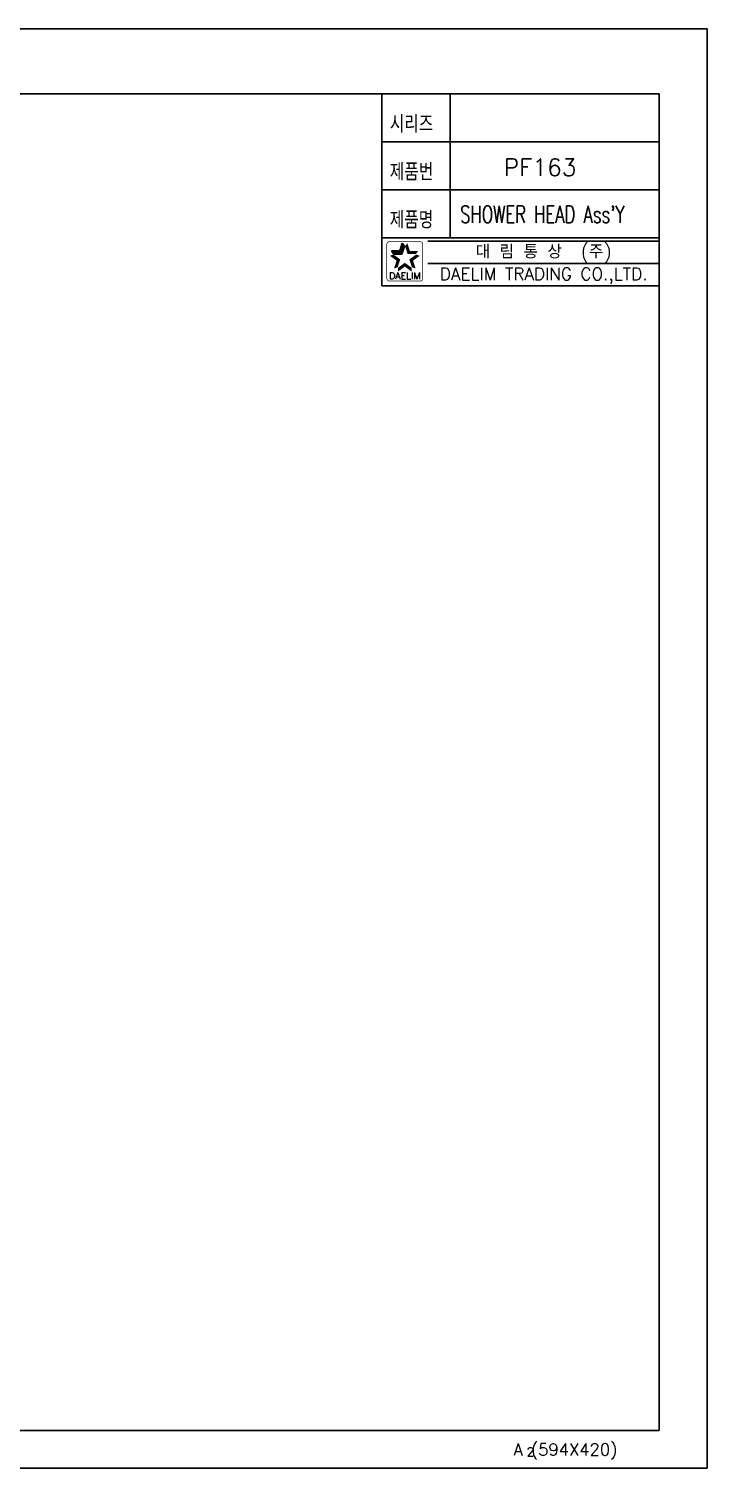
# Model space of a CAD drawing. Extents: x 60870 to 61464, y -29263 to -28843.
# Drawn here: x 61266 to 61464, y -29263.5 to -28843.5 of the extents above; entities that cross this region are included whole.
import ezdxf
from ezdxf.enums import TextEntityAlignment as Align

# ---------------------------------------------------------------- set-up
doc = ezdxf.new("R2010")
doc.units = 0
doc.header["$LTSCALE"] = 7
doc.header["$MEASUREMENT"] = 0
doc.layers.get('0').update_dxf_attribs({"color": 2, "linetype": 'CONTINUOUS'})
for name, color, linetype in [('DIM', 2, 'CONTINUOUS'), ('DWG', 7, 'CONTINUOUS'), ('TXT', 4, 'CONTINUOUS')]:
    doc.layers.add(name, color=color, linetype=linetype)
doc.styles.add('GHS', font='ROMANS.shx', dxfattribs={"bigfont": 'GHS.shx'})
doc.styles.add('ROMANS', font='romans', dxfattribs={"bigfont": 'GHS.shx'})

# ---------------------------------------------------------------- blocks, each defined once
blk = doc.blocks.new('BORDER')
for p, q in [((1, 1), (0, 1)), ((1, 0), (1, 1)), ((0, 0), (1, 0))]:
    blk.add_line(p, q)

msp = doc.modelspace()

# ---------------------------------------------------------------- linework, layer by layer
at = {"color": 7}
for p, q in [((61369.04, -28862.48), (61369.04, -28918.48)), ((61389.04, -28862.48), (61389.04, -28904.48)), ((61369.04, -28876.48), (61450.04, -28876.48)), ((61369.04, -28890.48), (61450.04, -28890.48)), ((61369.04, -28904.48), (61450.04, -28904.48)), ((61369.04, -28918.48), (61450.04, -28918.48))]:
    msp.add_line(p, q, dxfattribs=at)
at = {"color": 2}
for p, q in [((61372.52, -28909.21), (61371.86, -28908.3)), ((61371.86, -28908.3), (61374.28, -28908.3)), ((61374.28, -28908.3), (61375.03, -28905.99)), ((61374.95, -28909.21), (61375.69, -28906.91)), ((61375.69, -28906.91), (61375.03, -28905.99)), ((61372.52, -28909.21), (61374.95, -28909.21))]:
    msp.add_line(p, q, dxfattribs=at)
at = {"color": 2, "linetype": 'Continuous'}
for p, q in [((61382.54, -28905.48), (61450.04, -28905.48)), ((61382.54, -28911.98), (61450.04, -28911.98))]:
    msp.add_line(p, q, dxfattribs=at)
at = {"color": 2, "linetype": 'Continuous', "const_width": 0.2}
for points in [[(61370.52, -28906.35, -0.414214), (61371.27, -28905.6)], [(61370.52, -28916.35), (61370.52, -28906.35, -1)], [(61371.27, -28905.6), (61380.27, -28905.6, -0.414214), (61381.02, -28906.35, 0.043396)], [(61381.02, -28906.35), (61381.02, -28916.35, -0.414214), (61380.27, -28917.1)], [(61380.27, -28917.1), (61371.52, -28917.1, -0.414214), (61370.52, -28916.35, 0.672398)]]:
    msp.add_lwpolyline(points, format="xyb", dxfattribs=at)
at = {"color": 2}
for points in [[(61371.86, -28908.3), (61372.52, -28909.21), (61374.28, -28908.3), (61374.95, -28909.21)], [(61374.28, -28908.3), (61374.95, -28909.21), (61375.03, -28905.99), (61375.69, -28906.91)], [(61376.51, -28905.99), (61375.84, -28906.91), (61377.26, -28908.3), (61376.59, -28909.21)], [(61377.26, -28908.3), (61376.59, -28909.21), (61379.68, -28908.3), (61379.02, -28909.21)], [(61373.36, -28911.13), (61374.44, -28910.78), (61371.4, -28909.7), (61372.47, -28909.35)], [(61372.61, -28913.43), (61373.69, -28913.08), (61373.36, -28911.13), (61374.44, -28910.78)], [(61375.77, -28912.88), (61375.77, -28911.75), (61373.81, -28914.3), (61373.81, -28913.17)], [(61377.73, -28914.3), (61377.73, -28913.17), (61375.77, -28912.88), (61375.77, -28911.75)], [(61380.14, -28909.7), (61379.06, -28909.35), (61378.18, -28911.13), (61377.1, -28910.78)], [(61378.18, -28911.13), (61377.1, -28910.78), (61378.93, -28913.43), (61377.85, -28913.08)]]:
    msp.add_solid(points, dxfattribs=at)
at = {"layer": 'TXT', "color": 4}
for p, q in [((60896.04, -28862.48), (61450.04, -28862.48)), ((61450.04, -28862.48), (61450.04, -29252.48)), ((61450.04, -29252.48), (60896.04, -29252.48))]:
    msp.add_line(p, q, dxfattribs=at)

# ---------------------------------------------------------------- block references
at = {"xscale": 594, "yscale": 420, "zscale": 594}
msp.add_blockref('BORDER', (60870.04, -29263.48), dxfattribs=at)

# ---------------------------------------------------------------- texts
at = {"color": 7, "style": 'GHS'}
msp.add_text('PF163', height=5, dxfattribs=at).set_placement((61415.26, -28883.9), align=Align.MIDDLE)
at = {"style": 'GHS', "width": 0.7}
msp.add_text("SHOWER HEAD Ass'Y", height=5, dxfattribs=at).set_placement((61391.95, -28900.13))
at = {"color": 7, "linetype": 'Continuous'}
for s, height, style, p in [('대 림 통 상  (주)', 4, 'GHS', (61416.3, -28908.78)), ('DAELIM TRADING CO.,LTD.', 3.6, 'ROMANS', (61416.3, -28915.55))]:
    msp.add_text(s, height=height, dxfattribs=dict(at, style=style)).set_placement(p, align=Align.MIDDLE)
at = {"color": 2, "linetype": 'Continuous', "style": 'ROMANS'}
msp.add_text('DAELIM', height=2, dxfattribs=at).set_placement((61375.77, -28916.55), align=Align.CENTER)
at = {"layer": 'DIM', "style": 'GHS', "width": 0.8}
for s, p in [('시리즈', (61371.38, -28873.75)), ('제품번', (61371.38, -28887.75)), ('제품명', (61371.38, -28901.75))]:
    msp.add_text(s, height=5, dxfattribs=at).set_placement(p)
at = {"layer": 'DWG', "style": 'GHS'}
for s, height, p in [('A (594X420)', 3.5, (61407.5, -29259.79)), ('2', 2.5, (61411.39, -29259.92))]:
    msp.add_text(s, height=height, dxfattribs=at).set_placement(p)

doc.saveas('drawing.dxf')
